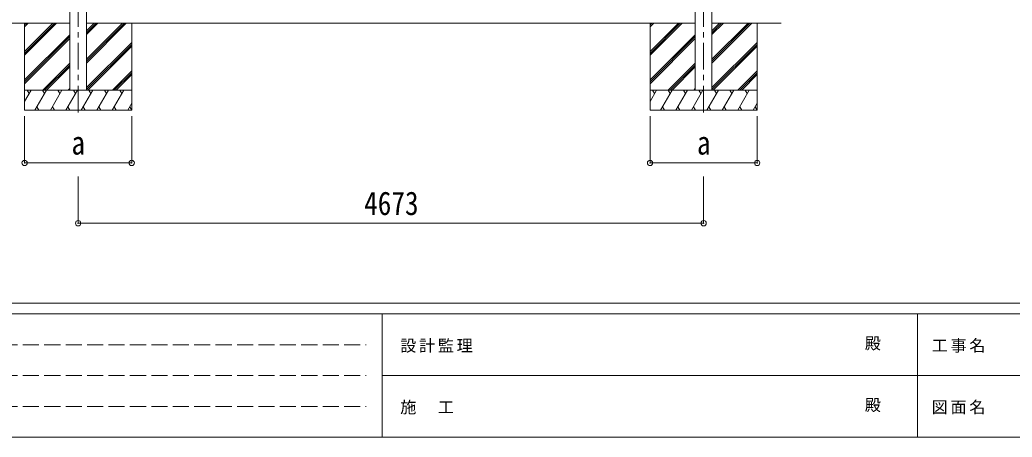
# Model space of a CAD drawing. Units: millimetres at full size, sheet at 1:40; details may follow other scales. Extents: x -11243 to 11243, y -7760 to 7760.
# Drawn here: x -7305 to 108, y -7760 to -4644 of the extents above; entities that cross this region are included whole.
import ezdxf
from ezdxf.enums import TextEntityAlignment as Align

# ---------------------------------------------------------------- set-up
doc = ezdxf.new("R2010")
doc.units = ezdxf.units.MM
doc.header["$LTSCALE"] = 40
doc.header["$PDMODE"] = 32
doc.header["$PDSIZE"] = 40
doc.linetypes.add('CHAIN1', pattern=[8, 5, -1, 1, -1])
doc.linetypes.add('DASHED3', pattern=[4, 3, -1])
for name, color, linetype, lineweight in [('0-3_ELV2', 7, 'Continuous', 9), ('0-6_OTH_LINE', 6, 'Continuous', 9), ('F-0_240', 7, 'Continuous', 9)]:
    doc.layers.add(name, color=color, linetype=linetype, lineweight=lineweight)
doc.styles.add('ＭＳ ゴシック', font='')
doc.styles.get('ＭＳ ゴシック').set_extended_font_data('MS Gothic')

msp = doc.modelspace()

# ---------------------------------------------------------------- linework, layer by layer
at = {"layer": '0-3_ELV2', "color": 4}
for p, q in [((-6932.38, -1868.88), (-6932.38, -5168.88)), ((-6807.38, -5168.88), (-6807.38, -1868.88)), ((-2259.38, -5168.88), (-2259.38, -1868.88)), ((-2134.38, -1868.88), (-2134.38, -5168.88))]:
    msp.add_line(p, q, dxfattribs=at)
at = {"layer": '0-3_ELV2', "color": 5, "linetype": 'CHAIN1'}
for p, q in [((-2196.88, -5335.4), (-2196.88, -1899.84)), ((-6869.88, -5335.4), (-6869.88, -1978.31))]:
    msp.add_line(p, q, dxfattribs=at)
at = {"layer": '0-3_ELV2'}
for p, q in [((-6932.38, -4668.88), (-8293.48, -4668.88)), ((-7269.88, -4668.88), (-7269.88, -5318.88)), ((-7269.88, -4880.11), (-7058.65, -4668.88)), ((-7269.88, -4894.25), (-7044.5, -4668.88)), ((-7269.88, -4908.39), (-7030.36, -4668.88)), ((-7269.88, -4696.26), (-7242.5, -4668.88)), ((-7269.88, -4682.12), (-7256.64, -4668.88)), ((-2259.38, -4668.88), (-6807.38, -4668.88)), ((-6807.38, -4966.39), (-6509.86, -4668.88)), ((-6807.38, -4938.11), (-6538.15, -4668.88)), ((-6807.38, -4952.25), (-6524, -4668.88)), ((-6807.38, -4754.26), (-6722, -4668.88)), ((-6807.38, -4740.12), (-6736.14, -4668.88)), ((-6807.38, -4725.98), (-6750.28, -4668.88)), ((-6469.88, -4668.88), (-6469.88, -5318.88)), ((-2596.88, -4668.88), (-2596.88, -5318.88)), ((-2596.88, -4880.11), (-2385.65, -4668.88)), ((-2596.88, -4894.25), (-2371.5, -4668.88)), ((-2596.88, -4908.39), (-2357.36, -4668.88)), ((-2596.88, -4696.26), (-2569.5, -4668.88)), ((-2596.88, -4682.12), (-2583.64, -4668.88)), ((-1616.94, -4668.88), (-2134.38, -4668.88)), ((-2134.38, -4966.39), (-1836.86, -4668.88)), ((-2134.38, -4938.11), (-1865.15, -4668.88)), ((-2134.38, -4952.25), (-1851, -4668.88)), ((-2134.38, -4754.26), (-2049, -4668.88)), ((-2134.38, -4740.12), (-2063.14, -4668.88)), ((-2134.38, -4725.98), (-2077.28, -4668.88)), ((-1796.88, -4668.88), (-1796.88, -5318.88)), ((-7269.88, -5092.24), (-6932.38, -4754.74)), ((-7269.88, -5106.38), (-6932.38, -4768.88)), ((-7269.88, -5120.52), (-6932.38, -4783.02)), ((-6807.38, -5150.24), (-6469.88, -4812.74)), ((-2596.88, -5092.24), (-2259.38, -4754.74)), ((-2596.88, -5106.38), (-2259.38, -4768.88)), ((-2596.88, -5120.52), (-2259.38, -4783.02)), ((-2134.38, -5150.24), (-1796.88, -4812.74)), ((-6807.38, -5164.38), (-6469.88, -4826.88)), ((-6797.73, -5168.88), (-6469.88, -4841.02)), ((-2134.38, -5164.38), (-1796.88, -4826.88)), ((-2124.73, -5168.88), (-1796.88, -4841.02)), ((-7134.39, -5168.88), (-6932.38, -4966.87)), ((-2461.39, -5168.88), (-2259.38, -4966.87)), ((-7120.24, -5168.88), (-6932.38, -4981.01)), ((-7106.1, -5168.88), (-6932.38, -4995.16)), ((-6613.89, -5168.88), (-6469.88, -5024.87)), ((-6599.74, -5168.88), (-6469.88, -5039.01)), ((-2447.24, -5168.88), (-2259.38, -4981.01)), ((-2433.1, -5168.88), (-2259.38, -4995.16)), ((-1940.89, -5168.88), (-1796.88, -5024.87)), ((-1926.74, -5168.88), (-1796.88, -5039.01)), ((-6585.6, -5168.88), (-6469.88, -5053.16)), ((-1912.6, -5168.88), (-1796.88, -5053.16)), ((-6469.88, -5168.88), (-7269.88, -5168.88)), ((-7269.88, -5252.71), (-7221.48, -5168.88)), ((-7236.48, -5194.86), (-7251.48, -5168.88)), ((-7192.61, -5318.88), (-7106.01, -5168.88)), ((-7121.01, -5194.86), (-7136.01, -5168.88)), ((-7077.14, -5318.88), (-6990.54, -5168.88)), ((-7005.54, -5194.86), (-7020.54, -5168.88)), ((-6961.67, -5318.88), (-6875.07, -5168.88)), ((-6943.97, -5168.88), (-6932.38, -5157.29)), ((-6890.07, -5194.86), (-6905.07, -5168.88)), ((-6846.2, -5318.88), (-6759.6, -5168.88)), ((-6774.6, -5194.86), (-6789.6, -5168.88)), ((-6730.73, -5318.88), (-6644.13, -5168.88)), ((-6674.13, -5168.88), (-6659.13, -5194.86)), ((-6615.26, -5318.88), (-6528.66, -5168.88)), ((-6543.66, -5194.86), (-6558.66, -5168.88)), ((-1796.88, -5168.88), (-2596.88, -5168.88)), ((-2596.88, -5252.71), (-2548.48, -5168.88)), ((-2563.48, -5194.86), (-2578.48, -5168.88)), ((-2519.61, -5318.88), (-2433.01, -5168.88)), ((-2448.01, -5194.86), (-2463.01, -5168.88)), ((-2404.14, -5318.88), (-2317.54, -5168.88)), ((-2332.54, -5194.86), (-2347.54, -5168.88)), ((-2288.67, -5318.88), (-2202.07, -5168.88)), ((-2270.97, -5168.88), (-2259.38, -5157.29)), ((-2217.07, -5194.86), (-2232.07, -5168.88)), ((-2173.2, -5318.88), (-2086.6, -5168.88)), ((-2101.6, -5194.86), (-2116.6, -5168.88)), ((-2057.73, -5318.88), (-1971.13, -5168.88)), ((-2001.13, -5168.88), (-1986.13, -5194.86)), ((-1942.26, -5318.88), (-1855.66, -5168.88)), ((-1870.66, -5194.86), (-1885.66, -5168.88)), ((-7269.88, -5318.88), (-6469.88, -5318.88)), ((-7177.61, -5292.9), (-7162.61, -5318.88)), ((-7062.14, -5292.9), (-7047.14, -5318.88)), ((-6946.67, -5292.9), (-6931.67, -5318.88)), ((-6831.2, -5292.9), (-6816.2, -5318.88)), ((-6715.73, -5292.9), (-6700.73, -5318.88)), ((-6600.26, -5292.9), (-6585.26, -5318.88)), ((-6499.79, -5318.88), (-6469.88, -5267.07)), ((-6484.79, -5292.9), (-6469.88, -5318.73)), ((-2596.88, -5318.88), (-1796.88, -5318.88)), ((-2504.61, -5292.9), (-2489.61, -5318.88)), ((-2389.14, -5292.9), (-2374.14, -5318.88)), ((-2273.67, -5292.9), (-2258.67, -5318.88)), ((-2158.2, -5292.9), (-2143.2, -5318.88)), ((-2042.73, -5292.9), (-2027.73, -5318.88)), ((-1927.26, -5292.9), (-1912.26, -5318.88)), ((-1826.79, -5318.88), (-1796.88, -5267.07)), ((-1811.79, -5292.9), (-1796.88, -5318.73))]:
    msp.add_line(p, q, dxfattribs=at)
at = {"layer": '0-3_ELV2', "color": 6}
for p, q in [((-7269.88, -5712.42), (-7269.88, -5363.42)), ((-6469.88, -5712.42), (-6469.88, -5363.42)), ((-2596.88, -5712.42), (-2596.88, -5363.42)), ((-1796.88, -5712.42), (-1796.88, -5363.42)), ((-7269.88, -5712.42), (-6469.88, -5712.42)), ((-1796.88, -5712.42), (-2596.88, -5712.42)), ((-6869.88, -6162.42), (-6869.88, -5812.42)), ((-2196.88, -6162.42), (-2196.88, -5812.42))]:
    msp.add_line(p, q, dxfattribs=at)
for p in [(-7269.88, -5712.42), (-6469.88, -5712.42), (-2596.88, -5712.42), (-1796.88, -5712.42), (-6869.88, -6162.42), (-2196.88, -6162.42)]:
    msp.add_point(p, dxfattribs=at)
at = {"layer": '0-6_OTH_LINE'}
msp.add_line((-6869.88, -6162.42), (-2196.88, -6162.42), dxfattribs=at)
at = {"layer": 'F-0_240', "color": 5}
for p, q in [((-11242.74, -6760), (10677.26, -6760)), ((-11242.74, -6840), (7121.58, -6840)), ((-4598.42, -6840), (-4598.42, -7760)), ((-598.42, -6840), (-598.42, -7760)), ((-4598.42, -7300), (3601.58, -7300)), ((-11242.74, -7760), (10677.26, -7760))]:
    msp.add_line(p, q, dxfattribs=at)
at = {"layer": 'F-0_240', "color": 4, "linetype": 'DASHED3'}
for p, q in [((-11122.75, -7070), (-4718.42, -7070)), ((-11122.75, -7300), (-4718.42, -7300)), ((-11122.75, -7530), (-4718.42, -7530))]:
    msp.add_line(p, q, dxfattribs=at)

# ---------------------------------------------------------------- texts
at = {"layer": '0-3_ELV2', "style": 'ＭＳ ゴシック', "width": 0.85}
for s, p in [('a', (-6919.88, -5702.42)), ('a', (-2246.88, -5702.42)), ('4673', (-4733.38, -6154.42))]:
    msp.add_text(s, height=176, dxfattribs=at).set_placement(p, align=Align.BOTTOM_LEFT)
at = {"layer": 'F-0_240', "style": 'ＭＳ ゴシック'}
for p in [(-992.7, -7130), (-992.7, -7590)]:
    msp.add_text('殿', height=87.98, dxfattribs=at).set_placement(p, align=Align.BOTTOM_LEFT)
at = {"layer": 'F-0_240', "char_height": 87.98, "attachment_point": 7, "style": 'ＭＳ ゴシック'}
for s, insert in [('\\T1.17;設計監理', (-4463.32, -7130)), ('\\T1.17;工事名', (-492.95, -7130)), ('\\T1.17;施\u3000工', (-4463.32, -7590)), ('\\T1.17;図面名', (-492.95, -7590))]:
    msp.add_mtext(s, dxfattribs=dict(at, insert=insert))

doc.saveas('drawing.dxf')
